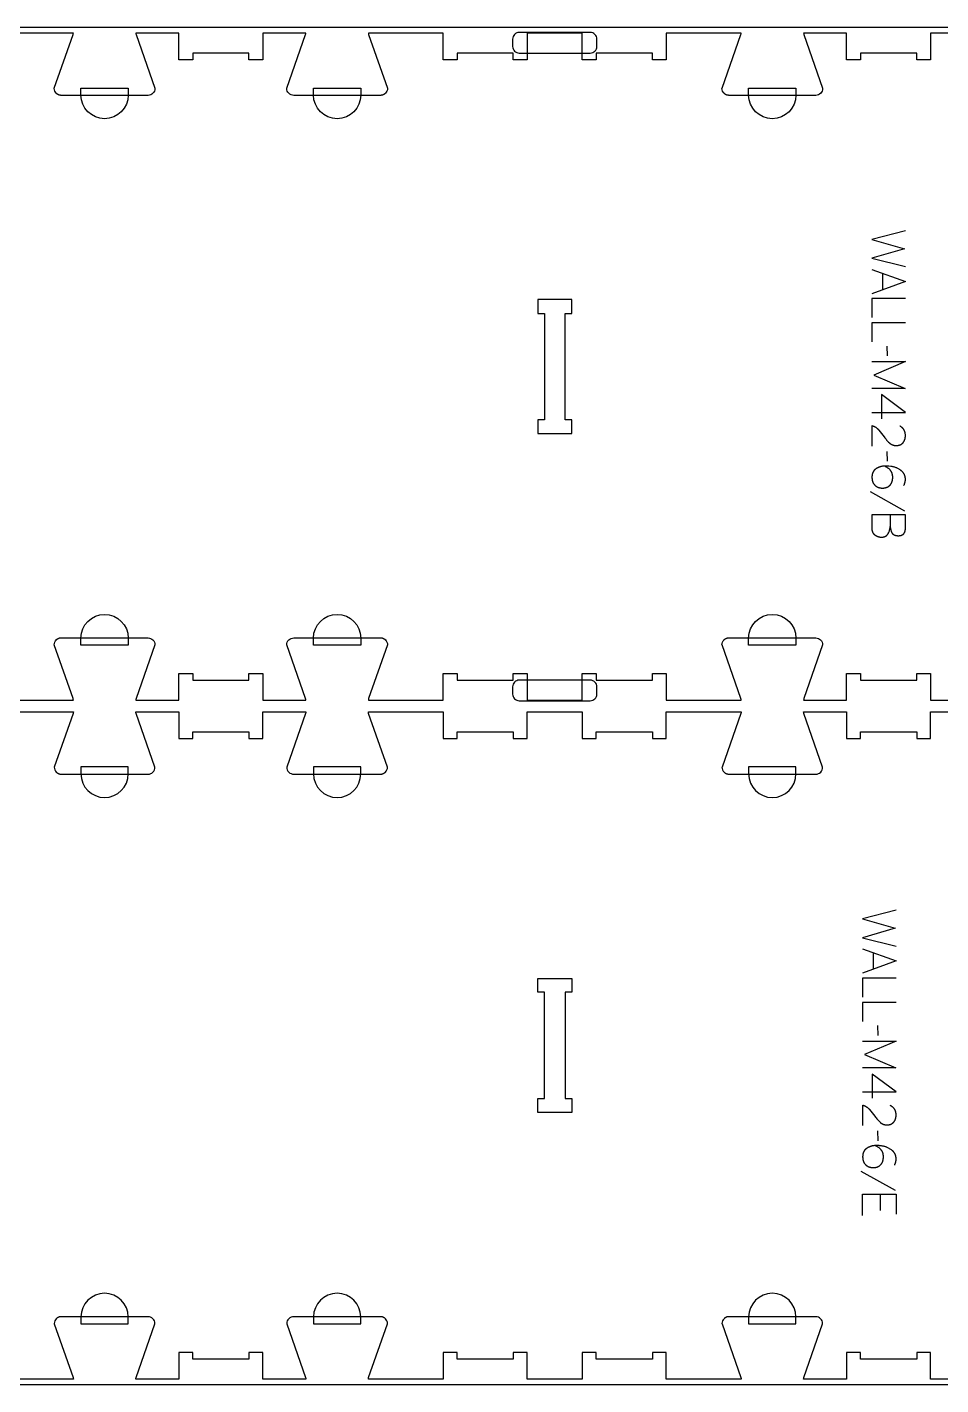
# Model space of a CAD drawing. Extents: x -4335 to -1151, y -27186 to -19593.
# Drawn here: x -3514 to -2693, y -22837 to -21617 of the extents above; entities that cross this region are included whole.
import ezdxf

# ---------------------------------------------------------------- set-up
doc = ezdxf.new("R2010")
doc.units = 0
for name, color, linetype in [('0_SHEET_SPRUCEPLY_2440X122', 1, 'CONTINUOUS'), ('1_ANYTOOL_1MMDEEP_LABELS_S', 2, 'CONTINUOUS'), ('3_ANYTOOL_CUTTHROUGH_INSID', 4, 'CONTINUOUS'), ('4_ANYTOOL_CUTTHROUGH_OUTSI', 5, 'CONTINUOUS'), ('5_ANYTOOL_HALF_MILL_9MM_IN', 3, 'CONTINUOUS')]:
    doc.layers.add(name, color=color, linetype=linetype)

msp = doc.modelspace()

# ---------------------------------------------------------------- linework, layer by layer
at = {"layer": '0_SHEET_SPRUCEPLY_2440X122'}
msp.add_lwpolyline([(-1522.9, -21616.7), (-1522.9, -22836.7), (-3962.9, -22836.7), (-3962.9, -21616.7)], close=True, dxfattribs=at)
at = {"layer": '1_ANYTOOL_1MMDEEP_LABELS_S'}
for points in [[(-2724.5, -21799.7), (-2754.5, -21807.4), (-2725.4, -21815.8), (-2754.5, -21824.3), (-2724.5, -21831.8)], [(-2754.5, -21834.4), (-2724.5, -21845.3), (-2754.5, -21856.3)], [(-2744.9, -21837.8), (-2744.9, -21852.8)], [(-2724.5, -21860.6), (-2754.5, -21860.6), (-2754.5, -21877.7)], [(-2724.5, -21882.4), (-2754.5, -21882.4), (-2754.5, -21899.5)], [(-2740.6, -21912.2), (-2740.7, -21903.4)], [(-2754.5, -21917.3), (-2724.5, -21917.3), (-2752.9, -21929.3), (-2724.6, -21941.3), (-2754.5, -21941.3)], [(-2754.5, -21962.9), (-2724.4, -21962.9), (-2745.8, -21946.9)], [(-2745.8, -21946.9), (-2745.8, -21968.6)], [(-2754.4, -21993.1), (-2754.4, -21974.8), (-2753.9, -21974.9), (-2753.7, -21975), (-2753.5, -21975.1), (-2753.3, -21975.2), (-2753.1, -21975.3), (-2752.8, -21975.3), (-2752.6, -21975.4), (-2752.4, -21975.5), (-2752.2, -21975.6), (-2752, -21975.8), (-2751.8, -21975.9), (-2751.6, -21976), (-2751.4, -21976.1), (-2751.2, -21976.2), (-2751, -21976.3), (-2750.8, -21976.5), (-2750.6, -21976.6), (-2750.5, -21976.7), (-2750.3, -21976.9), (-2750.1, -21977), (-2749.9, -21977.2), (-2749.7, -21977.3), (-2749.6, -21977.5), (-2749.4, -21977.6), (-2749.2, -21977.8), (-2749.1, -21977.9), (-2748.9, -21978.1), (-2748.7, -21978.3), (-2748.6, -21978.5), (-2748.3, -21978.8), (-2747, -21980.3), (-2745.8, -21981.8), (-2744.7, -21983.3), (-2743.6, -21984.8), (-2743, -21985.6), (-2742.4, -21986.3), (-2741.8, -21987), (-2741.3, -21987.7), (-2740.7, -21988.4), (-2740.1, -21989), (-2739.5, -21989.6), (-2738.8, -21990.2), (-2738.7, -21990.4), (-2738.5, -21990.5), (-2738.4, -21990.7), (-2738.2, -21990.8), (-2738, -21990.9), (-2737.9, -21991), (-2737.7, -21991.2), (-2737.5, -21991.3), (-2737.4, -21991.4), (-2737.2, -21991.5), (-2737, -21991.6), (-2736.8, -21991.7), (-2736.6, -21991.8), (-2736.4, -21991.9), (-2736.3, -21991.9), (-2736.1, -21992), (-2735.9, -21992.1), (-2735.7, -21992.1), (-2735.5, -21992.2), (-2735.3, -21992.3), (-2735.1, -21992.3), (-2734.9, -21992.4), (-2734.7, -21992.4), (-2734.5, -21992.5), (-2734.3, -21992.5), (-2734, -21992.5), (-2733.8, -21992.5), (-2733.6, -21992.6), (-2733.4, -21992.6), (-2733.2, -21992.6), (-2732.9, -21992.6), (-2732.7, -21992.6), (-2732.5, -21992.6), (-2732.2, -21992.6), (-2732, -21992.6), (-2731.7, -21992.6), (-2731.5, -21992.5), (-2731.3, -21992.5), (-2731, -21992.5), (-2730.8, -21992.4), (-2730.6, -21992.4), (-2730.4, -21992.4), (-2730.2, -21992.3), (-2730, -21992.2), (-2729.8, -21992.2), (-2729.6, -21992.1), (-2729.4, -21992), (-2729.2, -21992), (-2729, -21991.9), (-2728.8, -21991.8), (-2728.6, -21991.7), (-2728.4, -21991.6), (-2728.3, -21991.5), (-2728.1, -21991.4), (-2727.9, -21991.3), (-2727.8, -21991.2), (-2727.6, -21991.1), (-2727.4, -21990.9), (-2727.3, -21990.8), (-2727.1, -21990.7), (-2727, -21990.5), (-2726.9, -21990.4), (-2726.7, -21990.2), (-2726.6, -21990.1), (-2726.5, -21989.9), (-2726.3, -21989.8), (-2726.2, -21989.6), (-2726.1, -21989.4), (-2726, -21989.2), (-2725.9, -21989.1), (-2725.8, -21988.9), (-2725.7, -21988.7), (-2725.6, -21988.5), (-2725.5, -21988.4), (-2725.4, -21988.2), (-2725.3, -21988), (-2725.2, -21987.8), (-2725.2, -21987.6), (-2725.1, -21987.4), (-2725, -21987.2), (-2724.9, -21987), (-2724.9, -21986.8), (-2724.8, -21986.6), (-2724.8, -21986.4), (-2724.7, -21986.2), (-2724.7, -21986), (-2724.7, -21985.8), (-2724.6, -21985.5), (-2724.6, -21985.3), (-2724.6, -21985.1), (-2724.5, -21984.9), (-2724.5, -21984.6), (-2724.5, -21984.4), (-2724.5, -21984.2), (-2724.5, -21983.7), (-2724.5, -21983.3), (-2724.5, -21983), (-2724.5, -21982.6), (-2724.6, -21982.3), (-2724.6, -21981.9), (-2724.7, -21981.6), (-2724.7, -21981.3), (-2724.8, -21980.9), (-2724.9, -21980.6), (-2724.9, -21980.5), (-2725, -21980.3), (-2725, -21980.2), (-2725.1, -21980), (-2725.1, -21979.9), (-2725.2, -21979.7), (-2725.3, -21979.6), (-2725.3, -21979.4), (-2725.4, -21979.3), (-2725.5, -21979.2), (-2725.5, -21979), (-2725.6, -21978.9), (-2725.7, -21978.7), (-2725.8, -21978.6), (-2725.8, -21978.5), (-2725.9, -21978.3), (-2726, -21978.2), (-2726.1, -21978.1), (-2726.2, -21978), (-2726.3, -21977.8), (-2726.4, -21977.7), (-2726.5, -21977.6), (-2726.6, -21977.5), (-2726.7, -21977.4), (-2726.8, -21977.2), (-2726.9, -21977.1), (-2727, -21977), (-2727.1, -21976.9), (-2727.2, -21976.8), (-2727.4, -21976.7), (-2727.5, -21976.6), (-2727.6, -21976.5), (-2727.9, -21976.3), (-2728.1, -21976.1), (-2728.4, -21975.9), (-2728.7, -21975.7), (-2729, -21975.5), (-2729.3, -21975.4), (-2729.6, -21975.2)], [(-2740.6, -22006.8), (-2740.7, -21998)], [(-2725.9, -22028.6), (-2725.8, -22028.3), (-2725.6, -22028), (-2725.4, -22027.6), (-2725.3, -22027.3), (-2725.2, -22026.9), (-2725.1, -22026.6), (-2724.9, -22026.2), (-2724.9, -22025.9), (-2724.8, -22025.6), (-2724.7, -22025.2), (-2724.6, -22024.8), (-2724.6, -22024.5), (-2724.5, -22024.1), (-2724.5, -22023.8), (-2724.5, -22023.4), (-2724.5, -22023.1), (-2724.5, -22022.8), (-2724.5, -22022.4), (-2724.5, -22022.1), (-2724.6, -22021.8), (-2724.6, -22021.5), (-2724.6, -22021.2), (-2724.7, -22020.9), (-2724.7, -22020.7), (-2724.8, -22020.4), (-2724.9, -22020.1), (-2725, -22019.8), (-2725.1, -22019.5), (-2725.2, -22019.3), (-2725.3, -22019), (-2725.4, -22018.8), (-2725.5, -22018.5), (-2725.7, -22018.2), (-2725.8, -22018), (-2725.9, -22017.8), (-2726.1, -22017.5), (-2726.3, -22017.3), (-2726.4, -22017.1), (-2726.6, -22016.8), (-2726.8, -22016.6), (-2727, -22016.4), (-2727.2, -22016.2), (-2727.4, -22016), (-2727.7, -22015.8), (-2727.9, -22015.6), (-2728.1, -22015.4), (-2728.4, -22015.2), (-2728.6, -22015), (-2729.1, -22014.6), (-2729.7, -22014.3), (-2730.2, -22013.9), (-2730.7, -22013.6), (-2731.3, -22013.3), (-2731.8, -22013.1), (-2732.3, -22012.8), (-2732.9, -22012.6), (-2733.4, -22012.4), (-2734, -22012.2), (-2734.6, -22012), (-2735.1, -22011.9), (-2735.7, -22011.7), (-2736.3, -22011.6), (-2736.8, -22011.5), (-2737.4, -22011.5), (-2739.2, -22011.2), (-2739.5, -22011.2), (-2739.8, -22011.2), (-2740.1, -22011.1), (-2740.5, -22011.1), (-2741.2, -22011.1), (-2742.1, -22011.1), (-2742.7, -22011.1), (-2743.3, -22011.1), (-2743.8, -22011.2), (-2744.4, -22011.2), (-2745, -22011.3), (-2745.5, -22011.4), (-2745.8, -22011.5), (-2746.1, -22011.5), (-2746.4, -22011.6), (-2746.6, -22011.7), (-2746.9, -22011.7), (-2747.2, -22011.8), (-2747.4, -22011.9), (-2747.7, -22012), (-2748, -22012.1), (-2748.2, -22012.2), (-2748.5, -22012.3), (-2748.7, -22012.4), (-2749, -22012.5), (-2749.2, -22012.6), (-2749.5, -22012.8), (-2749.7, -22012.9), (-2750, -22013), (-2750.2, -22013.2), (-2750.5, -22013.3), (-2750.7, -22013.4), (-2750.9, -22013.6), (-2751.2, -22013.8), (-2751.4, -22013.9), (-2751.6, -22014.1), (-2751.7, -22014.2), (-2751.8, -22014.3), (-2751.9, -22014.4), (-2752, -22014.5), (-2752.1, -22014.5), (-2752.2, -22014.6), (-2752.3, -22014.7), (-2752.4, -22014.8), (-2752.4, -22014.9), (-2752.5, -22015), (-2752.6, -22015.1), (-2752.7, -22015.2), (-2752.8, -22015.3), (-2752.9, -22015.5), (-2752.9, -22015.6), (-2753, -22015.7), (-2753.1, -22015.8), (-2753.1, -22015.9), (-2753.2, -22016), (-2753.3, -22016.1), (-2753.4, -22016.4), (-2753.5, -22016.6), (-2753.7, -22016.9), (-2753.8, -22017.1), (-2753.9, -22017.4), (-2754, -22017.7), (-2754, -22017.9), (-2754.1, -22018.2), (-2754.2, -22018.5), (-2754.2, -22018.8), (-2754.3, -22019.1), (-2754.4, -22019.4), (-2754.4, -22019.7), (-2754.4, -22020), (-2754.5, -22020.3), (-2754.5, -22020.7), (-2754.5, -22021), (-2754.5, -22021.4), (-2754.5, -22021.6), (-2754.5, -22021.9), (-2754.5, -22022.2), (-2754.4, -22022.4), (-2754.4, -22022.7), (-2754.4, -22022.9), (-2754.4, -22023.2), (-2754.3, -22023.4), (-2754.3, -22023.7), (-2754.2, -22023.9), (-2754.2, -22024.2), (-2754.1, -22024.4), (-2754.1, -22024.6), (-2754, -22024.8), (-2753.9, -22025.1), (-2753.8, -22025.3), (-2753.7, -22025.5), (-2753.7, -22025.7), (-2753.6, -22025.9), (-2753.5, -22026.1), (-2753.4, -22026.3), (-2753.3, -22026.5), (-2753.1, -22026.7), (-2753, -22026.9), (-2752.9, -22027.1), (-2752.8, -22027.3), (-2752.6, -22027.5), (-2752.5, -22027.6), (-2752.3, -22027.8), (-2752.2, -22028), (-2752, -22028.2), (-2751.9, -22028.3), (-2751.7, -22028.5), (-2751.5, -22028.6), (-2751.4, -22028.8), (-2751.2, -22028.9), (-2751, -22029.1), (-2750.8, -22029.2), (-2750.6, -22029.3), (-2750.5, -22029.5), (-2750.3, -22029.6), (-2750.1, -22029.7), (-2749.9, -22029.8), (-2749.7, -22029.9), (-2749.5, -22030), (-2749.3, -22030.1), (-2749.1, -22030.2), (-2748.8, -22030.3), (-2748.6, -22030.3), (-2748.4, -22030.4), (-2748.2, -22030.5), (-2748, -22030.5), (-2747.7, -22030.6), (-2747.5, -22030.7), (-2747.3, -22030.7), (-2747, -22030.8), (-2746.8, -22030.8), (-2746.5, -22030.8), (-2746.3, -22030.9), (-2746, -22030.9), (-2745.8, -22030.9), (-2745.5, -22030.9), (-2745.2, -22030.9), (-2745, -22030.9), (-2744.7, -22030.9), (-2744.4, -22030.9), (-2744.2, -22030.9), (-2743.9, -22030.9), (-2743.7, -22030.8), (-2743.4, -22030.8), (-2743.2, -22030.8), (-2742.9, -22030.7), (-2742.7, -22030.7), (-2742.4, -22030.7), (-2742.2, -22030.6), (-2742, -22030.5), (-2741.7, -22030.5), (-2741.5, -22030.4), (-2741.3, -22030.3), (-2741.1, -22030.2), (-2740.9, -22030.2), (-2740.7, -22030.1), (-2740.5, -22030), (-2740.3, -22029.9), (-2740.1, -22029.8), (-2739.9, -22029.7), (-2739.7, -22029.5), (-2739.5, -22029.4), (-2739.3, -22029.3), (-2739.2, -22029.2), (-2739, -22029), (-2738.8, -22028.9), (-2738.7, -22028.7), (-2738.5, -22028.6), (-2738.4, -22028.4), (-2738.2, -22028.3), (-2738.1, -22028.1), (-2737.9, -22027.9), (-2737.8, -22027.7), (-2737.6, -22027.6), (-2737.5, -22027.4), (-2737.4, -22027.2), (-2737.3, -22027), (-2737.2, -22026.8), (-2737, -22026.6), (-2736.9, -22026.4), (-2736.8, -22026.2), (-2736.7, -22026), (-2736.6, -22025.8), (-2736.6, -22025.6), (-2736.5, -22025.4), (-2736.4, -22025.2), (-2736.3, -22025), (-2736.3, -22024.8), (-2736.2, -22024.5), (-2736.1, -22024.3), (-2736.1, -22024.1), (-2736, -22023.8), (-2736, -22023.6), (-2736, -22023.4), (-2735.9, -22023.1), (-2735.9, -22022.9), (-2735.9, -22022.6), (-2735.8, -22022.4), (-2735.8, -22022.1), (-2735.8, -22021.8), (-2735.8, -22021.6), (-2735.8, -22021.3), (-2735.8, -22020.8), (-2735.8, -22020.4), (-2735.8, -22020.2), (-2735.9, -22019.9), (-2735.9, -22019.7), (-2735.9, -22019.5), (-2736, -22019.3), (-2736, -22019.1), (-2736, -22018.9), (-2736.1, -22018.7), (-2736.1, -22018.5), (-2736.2, -22018.3), (-2736.2, -22018.1), (-2736.3, -22017.9), (-2736.3, -22017.7), (-2736.4, -22017.5), (-2736.5, -22017.3), (-2736.6, -22017.1), (-2736.6, -22016.9), (-2736.7, -22016.7), (-2736.8, -22016.6), (-2736.9, -22016.4), (-2737, -22016.2), (-2737.1, -22016.1), (-2737.2, -22015.9), (-2737.3, -22015.7), (-2737.4, -22015.6), (-2737.5, -22015.4), (-2737.6, -22015.3), (-2737.7, -22015.1), (-2737.9, -22015), (-2738, -22014.8), (-2738.1, -22014.7), (-2738.2, -22014.5), (-2738.5, -22014.3), (-2738.8, -22014), (-2739.1, -22013.7), (-2739.4, -22013.4), (-2739.7, -22013.2), (-2740.1, -22012.9), (-2740.4, -22012.7), (-2740.8, -22012.4), (-2741.2, -22012.2), (-2741.6, -22012), (-2742, -22011.8), (-2742.4, -22011.5), (-2742.9, -22011.3), (-2743.3, -22011.1)], [(-2725, -22051.5), (-2755.7, -22034.3)], [(-2724.5, -22054.9), (-2754.5, -22054.9), (-2754.5, -22064.6), (-2754.6, -22067.1), (-2754.6, -22067.4), (-2754.6, -22067.6), (-2754.6, -22067.8), (-2754.6, -22068), (-2754.5, -22068.2), (-2754.5, -22068.5), (-2754.5, -22068.7), (-2754.5, -22068.9), (-2754.4, -22069.1), (-2754.4, -22069.3), (-2754.3, -22069.5), (-2754.3, -22069.7), (-2754.2, -22069.9), (-2754.1, -22070), (-2754.1, -22070.2), (-2754, -22070.4), (-2753.9, -22070.6), (-2753.8, -22070.8), (-2753.7, -22070.9), (-2753.6, -22071.1), (-2753.5, -22071.3), (-2753.4, -22071.4), (-2753.3, -22071.6), (-2753.2, -22071.8), (-2753, -22071.9), (-2752.9, -22072.1), (-2752.8, -22072.2), (-2752.6, -22072.3), (-2752.5, -22072.5), (-2752.3, -22072.6), (-2752.1, -22072.8), (-2752, -22072.9), (-2751.8, -22073), (-2751.6, -22073.1), (-2751.5, -22073.3), (-2751.3, -22073.4), (-2751.1, -22073.5), (-2750.9, -22073.6), (-2750.8, -22073.7), (-2750.6, -22073.8), (-2750.4, -22073.9), (-2750.2, -22074), (-2750, -22074.1), (-2749.9, -22074.2), (-2749.7, -22074.2), (-2749.5, -22074.3), (-2749.3, -22074.4), (-2749.1, -22074.5), (-2748.9, -22074.5), (-2748.7, -22074.6), (-2748.5, -22074.6), (-2748.4, -22074.7), (-2748.2, -22074.7), (-2748, -22074.8), (-2747.8, -22074.8), (-2747.6, -22074.8), (-2747.4, -22074.9), (-2747.2, -22074.9), (-2747, -22074.9), (-2746.8, -22074.9), (-2746.6, -22075), (-2746.4, -22075), (-2746.2, -22075), (-2746, -22075), (-2745.7, -22075), (-2745.5, -22075), (-2745.2, -22074.9), (-2745, -22074.9), (-2744.7, -22074.9), (-2744.5, -22074.9), (-2744.3, -22074.8), (-2744.1, -22074.8), (-2743.8, -22074.7), (-2743.6, -22074.7), (-2743.4, -22074.6), (-2743.2, -22074.6), (-2743, -22074.5), (-2742.8, -22074.4), (-2742.6, -22074.3), (-2742.5, -22074.2), (-2742.4, -22074.2), (-2742.3, -22074.1), (-2742.2, -22074.1), (-2742.1, -22074), (-2742, -22074), (-2741.9, -22073.9), (-2741.8, -22073.9), (-2741.8, -22073.8), (-2741.7, -22073.8), (-2741.6, -22073.7), (-2741.5, -22073.7), (-2741.4, -22073.6), (-2741.4, -22073.5), (-2741.3, -22073.5), (-2741.2, -22073.4), (-2741.1, -22073.3), (-2741.1, -22073.3), (-2741, -22073.2), (-2740.9, -22073.1), (-2740.9, -22073), (-2740.8, -22073), (-2740.7, -22072.9), (-2740.6, -22072.7), (-2740.5, -22072.6), (-2740.3, -22072.4), (-2740.2, -22072.2), (-2740.1, -22072.1), (-2739.9, -22071.7), (-2739.7, -22071.3), (-2739.5, -22070.9), (-2739.3, -22070.6), (-2739.1, -22070.2), (-2739, -22069.8), (-2738.8, -22069.4), (-2738.7, -22068.9), (-2738.6, -22068.5), (-2738.5, -22068.1), (-2738.4, -22067.7), (-2738.3, -22067.3), (-2738.2, -22066.8), (-2738.1, -22066.4), (-2738.1, -22065.9), (-2738, -22065.5)], [(-2738.2, -22054.9), (-2738, -22065.5), (-2738, -22065.9), (-2738, -22066.2), (-2737.9, -22066.6), (-2737.9, -22067), (-2737.8, -22067.4), (-2737.7, -22067.8), (-2737.6, -22068.1), (-2737.5, -22068.5), (-2737.4, -22068.8), (-2737.3, -22069.2), (-2737.2, -22069.5), (-2737.1, -22069.9), (-2736.9, -22070.2), (-2736.8, -22070.5), (-2736.6, -22070.9), (-2736.5, -22071.2), (-2736.4, -22071.3), (-2736.4, -22071.3), (-2736.3, -22071.4), (-2736.3, -22071.5), (-2736.2, -22071.6), (-2736.2, -22071.6), (-2736.1, -22071.7), (-2736.1, -22071.8), (-2736, -22071.8), (-2736, -22071.9), (-2735.9, -22072), (-2735.9, -22072), (-2735.8, -22072.1), (-2735.7, -22072.2), (-2735.7, -22072.2), (-2735.6, -22072.3), (-2735.5, -22072.3), (-2735.5, -22072.4), (-2735.4, -22072.4), (-2735.3, -22072.5), (-2735.3, -22072.6), (-2735.2, -22072.6), (-2735.1, -22072.7), (-2735.1, -22072.7), (-2735, -22072.8), (-2734.9, -22072.8), (-2734.8, -22072.8), (-2734.7, -22072.9), (-2734.7, -22072.9), (-2734.6, -22073), (-2734.5, -22073), (-2734.4, -22073.1), (-2734.3, -22073.1), (-2734.2, -22073.1), (-2734.1, -22073.2), (-2733.9, -22073.3), (-2733.7, -22073.3), (-2733.5, -22073.4), (-2733.3, -22073.4), (-2733.1, -22073.5), (-2732.9, -22073.5), (-2732.6, -22073.6), (-2732.4, -22073.6), (-2732.2, -22073.6), (-2732, -22073.6), (-2731.7, -22073.7), (-2731.5, -22073.7), (-2731.2, -22073.7), (-2731, -22073.7), (-2730.6, -22073.7), (-2730.4, -22073.7), (-2730.2, -22073.7), (-2730, -22073.6), (-2729.8, -22073.6), (-2729.6, -22073.6), (-2729.4, -22073.6), (-2729.3, -22073.6), (-2729.1, -22073.5), (-2728.9, -22073.5), (-2728.8, -22073.5), (-2728.6, -22073.4), (-2728.4, -22073.4), (-2728.3, -22073.3), (-2728.1, -22073.3), (-2728, -22073.2), (-2727.8, -22073.2), (-2727.7, -22073.1), (-2727.5, -22073), (-2727.4, -22073), (-2727.3, -22072.9), (-2727.1, -22072.8), (-2727, -22072.7), (-2726.9, -22072.7), (-2726.8, -22072.6), (-2726.6, -22072.5), (-2726.5, -22072.4), (-2726.4, -22072.3), (-2726.3, -22072.2), (-2726.2, -22072.1), (-2726.1, -22072), (-2726, -22071.9), (-2725.9, -22071.8), (-2725.8, -22071.7), (-2725.7, -22071.6), (-2725.6, -22071.5), (-2725.6, -22071.3), (-2725.5, -22071.2), (-2725.4, -22071.1), (-2725.3, -22070.9), (-2725.3, -22070.8), (-2725.2, -22070.7), (-2725.1, -22070.5), (-2725.1, -22070.4), (-2725, -22070.2), (-2724.9, -22070.1), (-2724.9, -22069.9), (-2724.8, -22069.8), (-2724.8, -22069.6), (-2724.8, -22069.4), (-2724.7, -22069.3), (-2724.7, -22069.1), (-2724.6, -22068.9), (-2724.6, -22068.7), (-2724.6, -22068.6), (-2724.6, -22068.4), (-2724.5, -22068.2), (-2724.5, -22068), (-2724.5, -22067.8), (-2724.5, -22067.4), (-2724.5, -22067), (-2724.5, -22054.9)], [(-2732.9, -22410.2), (-2762.9, -22417.9), (-2733.8, -22426.4), (-2762.9, -22434.9), (-2732.9, -22442.4)], [(-2762.9, -22444.9), (-2732.9, -22455.8), (-2762.9, -22466.9)], [(-2753.3, -22448.4), (-2753.3, -22463.3)], [(-2732.9, -22471.2), (-2762.9, -22471.2), (-2762.9, -22488.3)], [(-2732.9, -22493), (-2762.9, -22493), (-2762.9, -22510.1)], [(-2749, -22522.7), (-2749.1, -22513.9)], [(-2762.9, -22527.9), (-2732.9, -22527.9), (-2761.2, -22539.9), (-2733, -22551.9), (-2762.9, -22551.9)], [(-2762.9, -22573.4), (-2732.8, -22573.5), (-2754.2, -22557.4)], [(-2754.2, -22557.4), (-2754.2, -22579.2)], [(-2762.8, -22603.6), (-2762.8, -22585.3), (-2762.3, -22585.5), (-2762.1, -22585.6), (-2761.9, -22585.6), (-2761.6, -22585.7), (-2761.4, -22585.8), (-2761.2, -22585.9), (-2761, -22586), (-2760.8, -22586.1), (-2760.6, -22586.2), (-2760.4, -22586.3), (-2760.2, -22586.4), (-2760, -22586.5), (-2759.8, -22586.7), (-2759.6, -22586.8), (-2759.4, -22586.9), (-2759.2, -22587), (-2759, -22587.2), (-2758.8, -22587.3), (-2758.6, -22587.4), (-2758.5, -22587.6), (-2758.3, -22587.7), (-2758.1, -22587.9), (-2757.9, -22588), (-2757.8, -22588.2), (-2757.6, -22588.3), (-2757.4, -22588.5), (-2757.3, -22588.7), (-2757.1, -22588.8), (-2756.9, -22589), (-2756.6, -22589.4), (-2755.4, -22590.9), (-2754.2, -22592.3), (-2753.1, -22593.9), (-2751.9, -22595.4), (-2751.4, -22596.1), (-2750.8, -22596.9), (-2750.2, -22597.6), (-2749.6, -22598.3), (-2749, -22598.9), (-2748.4, -22599.6), (-2747.8, -22600.2), (-2747.2, -22600.8), (-2747.1, -22600.9), (-2746.9, -22601.1), (-2746.7, -22601.2), (-2746.6, -22601.4), (-2746.4, -22601.5), (-2746.2, -22601.6), (-2746.1, -22601.7), (-2745.9, -22601.8), (-2745.7, -22601.9), (-2745.5, -22602), (-2745.4, -22602.1), (-2745.2, -22602.2), (-2745, -22602.3), (-2744.8, -22602.4), (-2744.6, -22602.5), (-2744.4, -22602.6), (-2744.2, -22602.6), (-2744, -22602.7), (-2743.9, -22602.8), (-2743.7, -22602.8), (-2743.5, -22602.9), (-2743.2, -22602.9), (-2743, -22603), (-2742.8, -22603), (-2742.6, -22603), (-2742.4, -22603.1), (-2742.2, -22603.1), (-2742, -22603.1), (-2741.8, -22603.1), (-2741.5, -22603.1), (-2741.3, -22603.2), (-2741.1, -22603.2), (-2740.8, -22603.2), (-2740.6, -22603.1), (-2740.3, -22603.1), (-2740.1, -22603.1), (-2739.9, -22603.1), (-2739.6, -22603.1), (-2739.4, -22603), (-2739.2, -22603), (-2739, -22603), (-2738.8, -22602.9), (-2738.5, -22602.9), (-2738.3, -22602.8), (-2738.1, -22602.7), (-2737.9, -22602.7), (-2737.7, -22602.6), (-2737.5, -22602.5), (-2737.3, -22602.4), (-2737.2, -22602.4), (-2737, -22602.3), (-2736.8, -22602.2), (-2736.6, -22602.1), (-2736.5, -22602), (-2736.3, -22601.9), (-2736.1, -22601.7), (-2736, -22601.6), (-2735.8, -22601.5), (-2735.7, -22601.4), (-2735.5, -22601.2), (-2735.4, -22601.1), (-2735.2, -22600.9), (-2735.1, -22600.8), (-2735, -22600.6), (-2734.8, -22600.5), (-2734.7, -22600.3), (-2734.6, -22600.1), (-2734.5, -22600), (-2734.3, -22599.8), (-2734.2, -22599.6), (-2734.1, -22599.5), (-2734, -22599.3), (-2733.9, -22599.1), (-2733.8, -22598.9), (-2733.8, -22598.7), (-2733.7, -22598.5), (-2733.6, -22598.4), (-2733.5, -22598.2), (-2733.4, -22598), (-2733.4, -22597.8), (-2733.3, -22597.6), (-2733.3, -22597.4), (-2733.2, -22597.2), (-2733.1, -22597), (-2733.1, -22596.7), (-2733.1, -22596.5), (-2733, -22596.3), (-2733, -22596.1), (-2733, -22595.9), (-2732.9, -22595.6), (-2732.9, -22595.4), (-2732.9, -22595.2), (-2732.9, -22595), (-2732.9, -22594.7), (-2732.9, -22594.2), (-2732.9, -22593.9), (-2732.9, -22593.5), (-2732.9, -22593.2), (-2732.9, -22592.8), (-2733, -22592.5), (-2733, -22592.1), (-2733.1, -22591.8), (-2733.2, -22591.5), (-2733.3, -22591.2), (-2733.3, -22591), (-2733.4, -22590.9), (-2733.4, -22590.7), (-2733.5, -22590.6), (-2733.5, -22590.4), (-2733.6, -22590.3), (-2733.6, -22590.1), (-2733.7, -22590), (-2733.8, -22589.8), (-2733.8, -22589.7), (-2733.9, -22589.6), (-2734, -22589.4), (-2734.1, -22589.3), (-2734.1, -22589.2), (-2734.2, -22589), (-2734.3, -22588.9), (-2734.4, -22588.8), (-2734.5, -22588.6), (-2734.6, -22588.5), (-2734.7, -22588.4), (-2734.7, -22588.3), (-2734.8, -22588.2), (-2734.9, -22588), (-2735.1, -22587.9), (-2735.2, -22587.8), (-2735.3, -22587.7), (-2735.4, -22587.6), (-2735.5, -22587.5), (-2735.6, -22587.4), (-2735.7, -22587.3), (-2735.8, -22587.1), (-2736, -22587), (-2736.2, -22586.8), (-2736.5, -22586.6), (-2736.8, -22586.5), (-2737, -22586.3), (-2737.3, -22586.1), (-2737.6, -22585.9), (-2738, -22585.8)], [(-2749, -22617.3), (-2749.1, -22608.6)], [(-2734.3, -22639.2), (-2734.1, -22638.9), (-2734, -22638.5), (-2733.8, -22638.2), (-2733.7, -22637.8), (-2733.5, -22637.5), (-2733.4, -22637.2), (-2733.3, -22636.8), (-2733.2, -22636.5), (-2733.1, -22636.1), (-2733.1, -22635.8), (-2733, -22635.4), (-2732.9, -22635.1), (-2732.9, -22634.7), (-2732.9, -22634.3), (-2732.9, -22634), (-2732.9, -22633.6), (-2732.9, -22633.3), (-2732.9, -22633), (-2732.9, -22632.7), (-2732.9, -22632.4), (-2733, -22632.1), (-2733, -22631.8), (-2733.1, -22631.5), (-2733.1, -22631.2), (-2733.2, -22630.9), (-2733.3, -22630.6), (-2733.3, -22630.4), (-2733.4, -22630.1), (-2733.5, -22629.8), (-2733.6, -22629.6), (-2733.8, -22629.3), (-2733.9, -22629.1), (-2734, -22628.8), (-2734.2, -22628.6), (-2734.3, -22628.3), (-2734.5, -22628.1), (-2734.6, -22627.8), (-2734.8, -22627.6), (-2735, -22627.4), (-2735.2, -22627.2), (-2735.4, -22626.9), (-2735.6, -22626.7), (-2735.8, -22626.5), (-2736, -22626.3), (-2736.3, -22626.1), (-2736.5, -22625.9), (-2736.7, -22625.7), (-2737, -22625.5), (-2737.5, -22625.2), (-2738, -22624.8), (-2738.6, -22624.5), (-2739.1, -22624.2), (-2739.6, -22623.9), (-2740.2, -22623.6), (-2740.7, -22623.4), (-2741.3, -22623.2), (-2741.8, -22622.9), (-2742.4, -22622.8), (-2742.9, -22622.6), (-2743.5, -22622.4), (-2744.1, -22622.3), (-2744.6, -22622.2), (-2745.2, -22622.1), (-2745.8, -22622), (-2747.6, -22621.8), (-2747.9, -22621.7), (-2748.2, -22621.7), (-2748.5, -22621.7), (-2748.8, -22621.7), (-2749.6, -22621.6), (-2750.4, -22621.6), (-2751, -22621.6), (-2751.6, -22621.7), (-2752.2, -22621.7), (-2752.8, -22621.8), (-2753.3, -22621.9), (-2753.9, -22622), (-2754.2, -22622), (-2754.5, -22622.1), (-2754.7, -22622.2), (-2755, -22622.2), (-2755.3, -22622.3), (-2755.5, -22622.4), (-2755.8, -22622.5), (-2756.1, -22622.6), (-2756.3, -22622.7), (-2756.6, -22622.8), (-2756.8, -22622.9), (-2757.1, -22623), (-2757.4, -22623.1), (-2757.6, -22623.2), (-2757.9, -22623.3), (-2758.1, -22623.5), (-2758.3, -22623.6), (-2758.6, -22623.7), (-2758.8, -22623.9), (-2759.1, -22624), (-2759.3, -22624.2), (-2759.5, -22624.3), (-2759.7, -22624.5), (-2760, -22624.7), (-2760.1, -22624.7), (-2760.2, -22624.8), (-2760.3, -22624.9), (-2760.4, -22625), (-2760.4, -22625.1), (-2760.5, -22625.2), (-2760.6, -22625.3), (-2760.7, -22625.4), (-2760.8, -22625.5), (-2760.9, -22625.6), (-2761, -22625.7), (-2761.1, -22625.8), (-2761.1, -22625.9), (-2761.2, -22626), (-2761.3, -22626.1), (-2761.4, -22626.2), (-2761.4, -22626.3), (-2761.5, -22626.5), (-2761.6, -22626.6), (-2761.7, -22626.7), (-2761.8, -22626.9), (-2761.9, -22627.2), (-2762, -22627.4), (-2762.1, -22627.7), (-2762.2, -22627.9), (-2762.3, -22628.2), (-2762.4, -22628.5), (-2762.5, -22628.8), (-2762.6, -22629.1), (-2762.6, -22629.3), (-2762.7, -22629.6), (-2762.7, -22630), (-2762.8, -22630.3), (-2762.8, -22630.6), (-2762.8, -22630.9), (-2762.8, -22631.2), (-2762.9, -22631.6), (-2762.9, -22631.9), (-2762.9, -22632.2), (-2762.8, -22632.5), (-2762.8, -22632.7), (-2762.8, -22633), (-2762.8, -22633.2), (-2762.8, -22633.5), (-2762.7, -22633.7), (-2762.7, -22634), (-2762.6, -22634.2), (-2762.6, -22634.5), (-2762.5, -22634.7), (-2762.5, -22634.9), (-2762.4, -22635.2), (-2762.4, -22635.4), (-2762.3, -22635.6), (-2762.2, -22635.8), (-2762.1, -22636.1), (-2762, -22636.3), (-2761.9, -22636.5), (-2761.8, -22636.7), (-2761.7, -22636.9), (-2761.6, -22637.1), (-2761.5, -22637.3), (-2761.4, -22637.5), (-2761.3, -22637.7), (-2761.1, -22637.8), (-2761, -22638), (-2760.9, -22638.2), (-2760.7, -22638.4), (-2760.6, -22638.5), (-2760.4, -22638.7), (-2760.2, -22638.9), (-2760.1, -22639), (-2759.9, -22639.2), (-2759.7, -22639.3), (-2759.6, -22639.5), (-2759.4, -22639.6), (-2759.2, -22639.8), (-2759, -22639.9), (-2758.8, -22640), (-2758.6, -22640.1), (-2758.4, -22640.2), (-2758.2, -22640.4), (-2758, -22640.5), (-2757.8, -22640.6), (-2757.6, -22640.7), (-2757.4, -22640.7), (-2757.2, -22640.8), (-2757, -22640.9), (-2756.8, -22641), (-2756.5, -22641), (-2756.3, -22641.1), (-2756.1, -22641.2), (-2755.9, -22641.2), (-2755.6, -22641.3), (-2755.4, -22641.3), (-2755.1, -22641.3), (-2754.9, -22641.4), (-2754.6, -22641.4), (-2754.4, -22641.4), (-2754.1, -22641.5), (-2753.9, -22641.5), (-2753.6, -22641.5), (-2753.3, -22641.5), (-2753.1, -22641.5), (-2752.8, -22641.5), (-2752.5, -22641.5), (-2752.3, -22641.4), (-2752, -22641.4), (-2751.8, -22641.4), (-2751.5, -22641.3), (-2751.3, -22641.3), (-2751, -22641.3), (-2750.8, -22641.2), (-2750.6, -22641.2), (-2750.3, -22641.1), (-2750.1, -22641), (-2749.9, -22641), (-2749.7, -22640.9), (-2749.5, -22640.8), (-2749.3, -22640.7), (-2749, -22640.6), (-2748.8, -22640.5), (-2748.6, -22640.4), (-2748.5, -22640.3), (-2748.3, -22640.2), (-2748.1, -22640.1), (-2747.9, -22640), (-2747.7, -22639.9), (-2747.5, -22639.7), (-2747.4, -22639.6), (-2747.2, -22639.4), (-2747, -22639.3), (-2746.9, -22639.1), (-2746.7, -22639), (-2746.6, -22638.8), (-2746.4, -22638.6), (-2746.3, -22638.5), (-2746.1, -22638.3), (-2746, -22638.1), (-2745.9, -22637.9), (-2745.8, -22637.8), (-2745.6, -22637.6), (-2745.5, -22637.4), (-2745.4, -22637.2), (-2745.3, -22637), (-2745.2, -22636.8), (-2745.1, -22636.6), (-2745, -22636.4), (-2744.9, -22636.2), (-2744.8, -22636), (-2744.8, -22635.8), (-2744.7, -22635.5), (-2744.6, -22635.3), (-2744.6, -22635.1), (-2744.5, -22634.9), (-2744.5, -22634.6), (-2744.4, -22634.4), (-2744.4, -22634.2), (-2744.3, -22633.9), (-2744.3, -22633.7), (-2744.3, -22633.4), (-2744.2, -22633.2), (-2744.2, -22632.9), (-2744.2, -22632.7), (-2744.2, -22632.4), (-2744.2, -22632.1), (-2744.2, -22631.9), (-2744.2, -22631.4), (-2744.2, -22630.9), (-2744.2, -22630.7), (-2744.2, -22630.5), (-2744.3, -22630.3), (-2744.3, -22630.1), (-2744.3, -22629.8), (-2744.4, -22629.6), (-2744.4, -22629.4), (-2744.4, -22629.2), (-2744.5, -22629), (-2744.5, -22628.8), (-2744.6, -22628.6), (-2744.7, -22628.4), (-2744.7, -22628.2), (-2744.8, -22628), (-2744.8, -22627.8), (-2744.9, -22627.7), (-2745, -22627.5), (-2745.1, -22627.3), (-2745.2, -22627.1), (-2745.3, -22627), (-2745.3, -22626.8), (-2745.4, -22626.6), (-2745.5, -22626.5), (-2745.6, -22626.3), (-2745.8, -22626.1), (-2745.9, -22626), (-2746, -22625.8), (-2746.1, -22625.7), (-2746.2, -22625.5), (-2746.3, -22625.4), (-2746.5, -22625.2), (-2746.6, -22625.1), (-2746.9, -22624.8), (-2747.2, -22624.5), (-2747.5, -22624.3), (-2747.8, -22624), (-2748.1, -22623.7), (-2748.5, -22623.5), (-2748.8, -22623.2), (-2749.2, -22623), (-2749.6, -22622.8), (-2750, -22622.5), (-2750.4, -22622.3), (-2750.8, -22622.1), (-2751.2, -22621.9), (-2751.7, -22621.7)], [(-2733.3, -22662), (-2764.1, -22644.9)], [(-2762.9, -22684.4), (-2762.9, -22665.5), (-2732.9, -22665.5), (-2732.9, -22683.3)], [(-2746.8, -22680.1), (-2746.8, -22665.5)]]:
    msp.add_lwpolyline(points, dxfattribs=at)
at = {"layer": '3_ANYTOOL_CUTTHROUGH_INSID', "color": 4}
for points in [[(-3024.6, -21861.5), (-3054.8, -21861.5), (-3054.8, -21874), (-3048.8, -21874), (-3048.8, -21969.5), (-3054.8, -21969.5), (-3054.8, -21982), (-3024.3, -21982), (-3024.3, -21969.5), (-3030.3, -21969.5), (-3030.3, -21874), (-3024.3, -21874), (-3024.3, -21861.5)], [(-3024.6, -22592), (-3054.8, -22592), (-3054.8, -22579.5), (-3048.8, -22579.5), (-3048.8, -22484), (-3054.8, -22484), (-3054.8, -22471.5), (-3024.3, -22471.5), (-3024.3, -22484), (-3030.3, -22484), (-3030.3, -22579.5), (-3024.3, -22579.5), (-3024.3, -22592)]]:
    msp.add_lwpolyline(points, close=True, dxfattribs=at)
at = {"layer": '4_ANYTOOL_CUTTHROUGH_OUTSI', "color": 5}
for points in [[(-2663.2, -21622), (-2701.8, -21622), (-2701.8, -21646), (-2714.3, -21646), (-2714.3, -21640), (-2764.8, -21640), (-2764.8, -21646), (-2777.3, -21646), (-2777.3, -21622), (-2815.9, -21622), (-2815.9, -21622, 0.061485), (-2815.7, -21623.4), (-2798.8, -21671.6), (-2798.8, -21671.7), (-2798.8, -21671.7), (-2798.8, -21671.7, -0.414214), (-2805, -21678), (-2883, -21678), (-2883.2, -21678), (-2883.3, -21678), (-2883.5, -21677.9), (-2883.6, -21677.9), (-2883.8, -21677.9), (-2883.9, -21677.9), (-2884.1, -21677.9), (-2884.2, -21677.8), (-2884.4, -21677.8), (-2884.5, -21677.8), (-2884.7, -21677.7), (-2884.8, -21677.7), (-2885, -21677.7), (-2885.1, -21677.6), (-2885.3, -21677.5), (-2885.4, -21677.5), (-2885.5, -21677.4), (-2885.7, -21677.4), (-2885.8, -21677.3), (-2886, -21677.2), (-2886.1, -21677.1), (-2886.2, -21677.1), (-2886.4, -21677), (-2886.5, -21676.9), (-2886.6, -21676.8), (-2886.7, -21676.7), (-2886.9, -21676.6), (-2887, -21676.5), (-2887.1, -21676.4), (-2887.2, -21676.3), (-2887.3, -21676.2), (-2887.4, -21676.1, -0.198912), (-2889.3, -21671.7), (-2889.3, -21671.7), (-2889.2, -21671.6), (-2872.3, -21623.4), (-2872.3, -21623.4, 0.061485), (-2872.1, -21622), (-2939.3, -21622), (-2939.3, -21646), (-2951.8, -21646), (-2951.8, -21640), (-3002.3, -21640), (-3002.3, -21646), (-3014.8, -21646), (-3014.8, -21622), (-3064.3, -21622), (-3064.3, -21646), (-3076.8, -21646), (-3076.8, -21640), (-3127.3, -21640), (-3127.3, -21646), (-3139.8, -21646), (-3139.8, -21622), (-3207, -21622), (-3207, -21622, 0.061485), (-3206.8, -21623.4), (-3189.9, -21671.6), (-3189.8, -21671.7), (-3189.8, -21671.7), (-3189.8, -21671.7, -0.198912), (-3191.7, -21676.1), (-3191.8, -21676.2), (-3191.9, -21676.3), (-3192, -21676.4), (-3192.1, -21676.5), (-3192.2, -21676.6), (-3192.4, -21676.7), (-3192.5, -21676.8), (-3192.6, -21676.9), (-3192.7, -21677), (-3192.9, -21677.1), (-3193, -21677.1), (-3193.1, -21677.2), (-3193.3, -21677.3), (-3193.4, -21677.4), (-3193.6, -21677.4), (-3193.7, -21677.5), (-3193.8, -21677.5), (-3194, -21677.6), (-3194.1, -21677.7), (-3194.3, -21677.7), (-3194.4, -21677.7), (-3194.6, -21677.8), (-3194.7, -21677.8), (-3194.9, -21677.8), (-3195, -21677.9), (-3195.2, -21677.9), (-3195.3, -21677.9), (-3195.5, -21677.9), (-3195.6, -21677.9), (-3195.8, -21678), (-3195.9, -21678), (-3196.1, -21678), (-3274.1, -21678, -0.414214), (-3280.3, -21671.7), (-3280.3, -21671.7), (-3280.3, -21671.6), (-3263.4, -21623.4), (-3263.4, -21623.4, 0.061485), (-3263.2, -21622), (-3301.8, -21622), (-3301.8, -21646), (-3314.3, -21646), (-3314.3, -21640), (-3364.8, -21640), (-3364.8, -21646), (-3377.3, -21646), (-3377.3, -21622), (-3415.9, -21622), (-3415.9, -21622, 0.061485), (-3415.7, -21623.4), (-3398.8, -21671.6), (-3398.8, -21671.7), (-3398.8, -21671.7), (-3398.8, -21671.7, -0.414214), (-3405, -21678), (-3483, -21678), (-3483.2, -21678), (-3483.3, -21678), (-3483.5, -21677.9), (-3483.6, -21677.9), (-3483.8, -21677.9), (-3483.9, -21677.9), (-3484.1, -21677.9), (-3484.2, -21677.8), (-3484.4, -21677.8), (-3484.5, -21677.8), (-3484.7, -21677.7), (-3484.8, -21677.7), (-3485, -21677.7), (-3485.1, -21677.6), (-3485.3, -21677.5), (-3485.4, -21677.5), (-3485.5, -21677.4), (-3485.7, -21677.4), (-3485.8, -21677.3), (-3486, -21677.2), (-3486.1, -21677.1), (-3486.2, -21677.1), (-3486.4, -21677), (-3486.5, -21676.9), (-3486.6, -21676.8), (-3486.7, -21676.7), (-3486.9, -21676.6), (-3487, -21676.5), (-3487.1, -21676.4), (-3487.2, -21676.3), (-3487.3, -21676.2), (-3487.4, -21676.1, -0.198912), (-3489.3, -21671.7), (-3489.3, -21671.7), (-3489.2, -21671.6), (-3472.3, -21623.4), (-3472.3, -21623.4, 0.061485), (-3472.1, -21622), (-3539.3, -21622)], [(-3539.3, -22221.5), (-3489.6, -22221.5), (-3472.1, -22221.5), (-3472.1, -22221.5, 0.061485), (-3472.3, -22220.1), (-3489.2, -22171.8), (-3489.3, -22171.8), (-3489.3, -22171.7), (-3489.3, -22171.7, -0.198912), (-3487.4, -22167.3), (-3487.3, -22167.2), (-3487.2, -22167.1), (-3487.1, -22167), (-3487, -22166.9), (-3486.9, -22166.8), (-3486.7, -22166.7), (-3486.6, -22166.6), (-3486.5, -22166.5), (-3486.4, -22166.4), (-3486.2, -22166.4), (-3486.1, -22166.3), (-3486, -22166.2), (-3485.8, -22166.1), (-3485.7, -22166.1), (-3485.5, -22166), (-3485.4, -22165.9), (-3485.3, -22165.9), (-3485.1, -22165.8), (-3485, -22165.8), (-3484.8, -22165.7), (-3484.7, -22165.7), (-3484.5, -22165.6), (-3484.4, -22165.6), (-3484.2, -22165.6), (-3484.1, -22165.6), (-3483.9, -22165.5), (-3483.8, -22165.5), (-3483.6, -22165.5), (-3483.5, -22165.5), (-3483.3, -22165.5), (-3483.2, -22165.5), (-3483, -22165.5), (-3405, -22165.5, -0.414214), (-3398.8, -22171.7), (-3398.8, -22171.8), (-3398.8, -22171.8), (-3415.7, -22220.1), (-3415.7, -22220.1, 0.061485), (-3415.9, -22221.5), (-3377.3, -22221.5), (-3377.3, -22197.5), (-3364.8, -22197.5), (-3364.8, -22203.5), (-3314.3, -22203.5), (-3314.3, -22197.5), (-3301.8, -22197.5), (-3301.8, -22221.5), (-3263.2, -22221.5), (-3263.2, -22221.5, 0.061485), (-3263.4, -22220.1), (-3280.3, -22171.8), (-3280.3, -22171.8), (-3280.3, -22171.7), (-3280.3, -22171.7, -0.414214), (-3274.1, -22165.5), (-3196.1, -22165.5), (-3195.9, -22165.5), (-3195.8, -22165.5), (-3195.6, -22165.5), (-3195.5, -22165.5), (-3195.3, -22165.5), (-3195.2, -22165.5), (-3195, -22165.6), (-3194.9, -22165.6), (-3194.7, -22165.6), (-3194.6, -22165.6), (-3194.4, -22165.7), (-3194.3, -22165.7), (-3194.1, -22165.8), (-3194, -22165.8), (-3193.8, -22165.9), (-3193.7, -22165.9), (-3193.6, -22166), (-3193.4, -22166.1), (-3193.3, -22166.1), (-3193.1, -22166.2), (-3193, -22166.3), (-3192.9, -22166.4), (-3192.7, -22166.4), (-3192.6, -22166.5), (-3192.5, -22166.6), (-3192.4, -22166.7), (-3192.2, -22166.8), (-3192.1, -22166.9), (-3192, -22167), (-3191.9, -22167.1), (-3191.8, -22167.2), (-3191.7, -22167.3, -0.198912), (-3189.8, -22171.7), (-3189.8, -22171.8), (-3189.9, -22171.8), (-3206.8, -22220.1), (-3206.8, -22220.1, 0.061485), (-3207, -22221.5), (-3189.6, -22221.5), (-3139.8, -22221.5), (-3139.8, -22197.5), (-3127.3, -22197.5), (-3127.3, -22203.5), (-3076.8, -22203.5), (-3076.8, -22197.5), (-3064.3, -22197.5), (-3064.3, -22221.5), (-3014.8, -22221.5), (-3014.8, -22197.5), (-3002.3, -22197.5), (-3002.3, -22203.5), (-2951.8, -22203.5), (-2951.8, -22197.5), (-2939.3, -22197.5), (-2939.3, -22221.5), (-2889.6, -22221.5), (-2872.1, -22221.5), (-2872.1, -22221.5, 0.061485), (-2872.3, -22220.1), (-2889.2, -22171.8), (-2889.3, -22171.8), (-2889.3, -22171.7), (-2889.3, -22171.7, -0.198912), (-2887.4, -22167.3), (-2887.3, -22167.2), (-2887.2, -22167.1), (-2887.1, -22167), (-2887, -22166.9), (-2886.9, -22166.8), (-2886.7, -22166.7), (-2886.6, -22166.6), (-2886.5, -22166.5), (-2886.4, -22166.4), (-2886.2, -22166.4), (-2886.1, -22166.3), (-2886, -22166.2), (-2885.8, -22166.1), (-2885.7, -22166.1), (-2885.5, -22166), (-2885.4, -22165.9), (-2885.3, -22165.9), (-2885.1, -22165.8), (-2885, -22165.8), (-2884.8, -22165.7), (-2884.7, -22165.7), (-2884.5, -22165.6), (-2884.4, -22165.6), (-2884.2, -22165.6), (-2884.1, -22165.6), (-2883.9, -22165.5), (-2883.8, -22165.5), (-2883.6, -22165.5), (-2883.5, -22165.5), (-2883.3, -22165.5), (-2883.2, -22165.5), (-2883, -22165.5), (-2805, -22165.5, -0.414214), (-2798.8, -22171.7), (-2798.8, -22171.8), (-2798.8, -22171.8), (-2815.7, -22220.1), (-2815.7, -22220.1, 0.061485), (-2815.9, -22221.5), (-2777.3, -22221.5), (-2777.3, -22197.5), (-2764.8, -22197.5), (-2764.8, -22203.5), (-2714.3, -22203.5), (-2714.3, -22197.5), (-2701.8, -22197.5), (-2701.8, -22197.7), (-2701.8, -22221.5), (-2663.2, -22221.5)], [(-3539.3, -22232), (-3472.1, -22232), (-3472.1, -22232, -0.061485), (-3472.3, -22233.4), (-3489.2, -22281.6), (-3489.3, -22281.7), (-3489.3, -22281.7), (-3489.3, -22281.7, 0.198912), (-3487.4, -22286.1), (-3487.3, -22286.2), (-3487.2, -22286.3), (-3487.1, -22286.4), (-3487, -22286.5), (-3486.9, -22286.6), (-3486.7, -22286.7), (-3486.6, -22286.8), (-3486.5, -22286.9), (-3486.4, -22287), (-3486.2, -22287.1), (-3486.1, -22287.1), (-3486, -22287.2), (-3485.8, -22287.3), (-3485.7, -22287.4), (-3485.5, -22287.4), (-3485.4, -22287.5), (-3485.3, -22287.5), (-3485.1, -22287.6), (-3485, -22287.7), (-3484.8, -22287.7), (-3484.7, -22287.7), (-3484.5, -22287.8), (-3484.4, -22287.8), (-3484.2, -22287.8), (-3484.1, -22287.9), (-3483.9, -22287.9), (-3483.8, -22287.9), (-3483.6, -22287.9), (-3483.5, -22287.9), (-3483.3, -22288), (-3483.2, -22288), (-3483, -22288), (-3405, -22288, 0.414214), (-3398.8, -22281.7), (-3398.8, -22281.7), (-3398.8, -22281.6), (-3415.7, -22233.4), (-3415.7, -22233.4, -0.061485), (-3415.9, -22232), (-3377.3, -22232), (-3377.3, -22256), (-3364.8, -22256), (-3364.8, -22250), (-3314.3, -22250), (-3314.3, -22256), (-3301.8, -22256), (-3301.8, -22232), (-3263.2, -22232), (-3263.2, -22232, -0.061485), (-3263.4, -22233.4), (-3280.3, -22281.6), (-3280.3, -22281.7), (-3280.3, -22281.7), (-3280.3, -22281.7, 0.414214), (-3274.1, -22288), (-3196.1, -22288), (-3195.9, -22288), (-3195.8, -22288), (-3195.6, -22287.9), (-3195.5, -22287.9), (-3195.3, -22287.9), (-3195.2, -22287.9), (-3195, -22287.9), (-3194.9, -22287.8), (-3194.7, -22287.8), (-3194.6, -22287.8), (-3194.4, -22287.7), (-3194.3, -22287.7), (-3194.1, -22287.7), (-3194, -22287.6), (-3193.8, -22287.5), (-3193.7, -22287.5), (-3193.6, -22287.4), (-3193.4, -22287.4), (-3193.3, -22287.3), (-3193.1, -22287.2), (-3193, -22287.1), (-3192.9, -22287.1), (-3192.7, -22287), (-3192.6, -22286.9), (-3192.5, -22286.8), (-3192.4, -22286.7), (-3192.2, -22286.6), (-3192.1, -22286.5), (-3192, -22286.4), (-3191.9, -22286.3), (-3191.8, -22286.2), (-3191.7, -22286.1, 0.198912), (-3189.8, -22281.7), (-3189.8, -22281.7), (-3189.9, -22281.6), (-3206.8, -22233.4), (-3206.8, -22233.4, -0.061485), (-3207, -22232), (-3189.6, -22232), (-3139.8, -22232), (-3139.8, -22256), (-3127.3, -22256), (-3127.3, -22250), (-3076.8, -22250), (-3076.8, -22256), (-3064.3, -22256), (-3064.3, -22232), (-3014.8, -22232), (-3014.8, -22256), (-3002.3, -22256), (-3002.3, -22250), (-2951.8, -22250), (-2951.8, -22256), (-2939.3, -22256), (-2939.3, -22232), (-2889.6, -22232), (-2872.1, -22232), (-2872.1, -22232, -0.061485), (-2872.3, -22233.4), (-2889.2, -22281.6), (-2889.3, -22281.7), (-2889.3, -22281.7), (-2889.3, -22281.7, 0.198912), (-2887.4, -22286.1), (-2887.3, -22286.2), (-2887.2, -22286.3), (-2887.1, -22286.4), (-2887, -22286.5), (-2886.9, -22286.6), (-2886.7, -22286.7), (-2886.6, -22286.8), (-2886.5, -22286.9), (-2886.4, -22287), (-2886.2, -22287.1), (-2886.1, -22287.1), (-2886, -22287.2), (-2885.8, -22287.3), (-2885.7, -22287.4), (-2885.5, -22287.4), (-2885.4, -22287.5), (-2885.3, -22287.5), (-2885.1, -22287.6), (-2885, -22287.7), (-2884.8, -22287.7), (-2884.7, -22287.7), (-2884.5, -22287.8), (-2884.4, -22287.8), (-2884.2, -22287.8), (-2884.1, -22287.9), (-2883.9, -22287.9), (-2883.8, -22287.9), (-2883.6, -22287.9), (-2883.5, -22287.9), (-2883.3, -22288), (-2883.2, -22288), (-2883, -22288), (-2805, -22288, 0.414214), (-2798.8, -22281.7), (-2798.8, -22281.7), (-2798.8, -22281.6), (-2815.7, -22233.4), (-2815.7, -22233.4, -0.061485), (-2815.9, -22232), (-2777.3, -22232), (-2777.3, -22256), (-2764.8, -22256), (-2764.8, -22250), (-2714.3, -22250), (-2714.3, -22256), (-2701.8, -22256), (-2701.8, -22232), (-2663.2, -22232)], [(-2663.2, -22831.5), (-2701.8, -22831.5), (-2701.8, -22807.5), (-2714.3, -22807.5), (-2714.3, -22813.5), (-2764.8, -22813.5), (-2764.8, -22807.5), (-2777.3, -22807.5), (-2777.3, -22831.5), (-2815.9, -22831.5), (-2815.9, -22831.5, -0.061485), (-2815.7, -22830.1), (-2798.8, -22781.8), (-2798.8, -22781.8), (-2798.8, -22781.7), (-2798.8, -22781.7, 0.414214), (-2805, -22775.5), (-2883, -22775.5), (-2883.2, -22775.5), (-2883.3, -22775.5), (-2883.5, -22775.5), (-2883.6, -22775.5), (-2883.8, -22775.5), (-2883.9, -22775.5), (-2884.1, -22775.6), (-2884.2, -22775.6), (-2884.4, -22775.6), (-2884.5, -22775.7), (-2884.7, -22775.7), (-2884.8, -22775.7), (-2885, -22775.8), (-2885.1, -22775.8), (-2885.3, -22775.9), (-2885.4, -22775.9), (-2885.5, -22776), (-2885.7, -22776.1), (-2885.8, -22776.1), (-2886, -22776.2), (-2886.1, -22776.3), (-2886.2, -22776.4), (-2886.4, -22776.4), (-2886.5, -22776.5), (-2886.6, -22776.6), (-2886.7, -22776.7), (-2886.9, -22776.8), (-2887, -22776.9), (-2887.1, -22777), (-2887.2, -22777.1), (-2887.3, -22777.2), (-2887.4, -22777.3, 0.198912), (-2889.3, -22781.7), (-2889.3, -22781.8), (-2889.2, -22781.8), (-2872.3, -22830.1), (-2872.3, -22830.1, -0.061485), (-2872.1, -22831.5), (-2939.3, -22831.5), (-2939.3, -22807.5), (-2951.8, -22807.5), (-2951.8, -22813.5), (-3002.3, -22813.5), (-3002.3, -22807.5), (-3014.8, -22807.5), (-3014.8, -22831.5), (-3064.3, -22831.5), (-3064.3, -22807.5), (-3076.8, -22807.5), (-3076.8, -22813.5), (-3127.3, -22813.5), (-3127.3, -22807.5), (-3139.8, -22807.5), (-3139.8, -22831.5), (-3189.6, -22831.5), (-3207, -22831.5), (-3207, -22831.5, -0.061485), (-3206.8, -22830.1), (-3189.9, -22781.8), (-3189.8, -22781.8), (-3189.8, -22781.7), (-3189.8, -22781.7, 0.198912), (-3191.7, -22777.3), (-3191.8, -22777.2), (-3191.9, -22777.1), (-3192, -22777), (-3192.1, -22776.9), (-3192.2, -22776.8), (-3192.4, -22776.7), (-3192.5, -22776.6), (-3192.6, -22776.5), (-3192.7, -22776.4), (-3192.9, -22776.4), (-3193, -22776.3), (-3193.1, -22776.2), (-3193.3, -22776.1), (-3193.4, -22776.1), (-3193.6, -22776), (-3193.7, -22775.9), (-3193.8, -22775.9), (-3194, -22775.8), (-3194.1, -22775.8), (-3194.3, -22775.7), (-3194.4, -22775.7), (-3194.6, -22775.7), (-3194.7, -22775.6), (-3194.9, -22775.6), (-3195, -22775.6), (-3195.2, -22775.5), (-3195.3, -22775.5), (-3195.5, -22775.5), (-3195.6, -22775.5), (-3195.8, -22775.5), (-3195.9, -22775.5), (-3196.1, -22775.5), (-3274.1, -22775.5, 0.414214), (-3280.3, -22781.7), (-3280.3, -22781.8), (-3280.3, -22781.8), (-3263.4, -22830.1), (-3263.4, -22830.1, -0.061485), (-3263.2, -22831.5), (-3301.8, -22831.5), (-3301.8, -22807.5), (-3314.3, -22807.5), (-3314.3, -22813.5), (-3364.8, -22813.5), (-3364.8, -22807.5), (-3377.3, -22807.5), (-3377.3, -22831.5), (-3415.9, -22831.5), (-3415.9, -22831.5, -0.061485), (-3415.7, -22830.1), (-3398.8, -22781.8), (-3398.8, -22781.8), (-3398.8, -22781.7), (-3398.8, -22781.7, 0.414214), (-3405, -22775.5), (-3483, -22775.5), (-3483.2, -22775.5), (-3483.3, -22775.5), (-3483.5, -22775.5), (-3483.6, -22775.5), (-3483.8, -22775.5), (-3483.9, -22775.5), (-3484.1, -22775.6), (-3484.2, -22775.6), (-3484.4, -22775.6), (-3484.5, -22775.7), (-3484.7, -22775.7), (-3484.8, -22775.7), (-3485, -22775.8), (-3485.1, -22775.8), (-3485.3, -22775.9), (-3485.4, -22775.9), (-3485.5, -22776), (-3485.7, -22776.1), (-3485.8, -22776.1), (-3486, -22776.2), (-3486.1, -22776.3), (-3486.2, -22776.4), (-3486.4, -22776.4), (-3486.5, -22776.5), (-3486.6, -22776.6), (-3486.7, -22776.7), (-3486.9, -22776.8), (-3487, -22776.9), (-3487.1, -22777), (-3487.2, -22777.1), (-3487.3, -22777.2), (-3487.4, -22777.3, 0.198912), (-3489.3, -22781.7), (-3489.3, -22781.8), (-3489.2, -22781.8), (-3472.3, -22830.1), (-3472.3, -22830.1, -0.061485), (-3472.1, -22831.5), (-3539.3, -22831.5)]]:
    msp.add_lwpolyline(points, format="xyb", dxfattribs=at)
at = {"layer": '5_ANYTOOL_HALF_MILL_9MM_IN', "color": 3}
for points in [[(-3071.4, -21621.5, 0.414214), (-3077.4, -21627.5), (-3077.4, -21634, 0.414214), (-3071.4, -21640), (-3007.7, -21640, 0.414214), (-3001.7, -21634), (-3001.7, -21627.5, 0.414214), (-3007.7, -21621.5)], [(-3422.8, -21677.7, -1), (-3465.3, -21677.7), (-3465.3, -21677.5), (-3465.3, -21671.5), (-3422.8, -21671.5), (-3422.8, -21677.5), (-3422.8, -21677.7)], [(-3213.8, -21677.7, -1), (-3256.3, -21677.7), (-3256.3, -21677.5), (-3256.3, -21671.5), (-3213.8, -21671.5), (-3213.8, -21677.5), (-3213.8, -21677.7)], [(-2822.8, -21677.7, -1), (-2865.3, -21677.7), (-2865.3, -21677.5), (-2865.3, -21671.5), (-2822.8, -21671.5), (-2822.8, -21677.5), (-2822.8, -21677.7)], [(-3465.3, -22165.7, -1), (-3422.8, -22165.7), (-3422.8, -22166), (-3422.8, -22172), (-3465.3, -22172), (-3465.3, -22166), (-3465.3, -22165.7)], [(-3256.3, -22165.7, -1), (-3213.8, -22165.7), (-3213.8, -22166), (-3213.8, -22172), (-3256.3, -22172), (-3256.3, -22166), (-3256.3, -22165.7)], [(-2865.3, -22165.7, -1), (-2822.8, -22165.7), (-2822.8, -22166), (-2822.8, -22172), (-2865.3, -22172), (-2865.3, -22166), (-2865.3, -22165.7)], [(-3071.4, -22203.5, 0.414214), (-3077.4, -22209.5), (-3077.4, -22216, 0.414214), (-3071.4, -22222), (-3007.7, -22222, 0.414214), (-3001.7, -22216), (-3001.7, -22209.5, 0.414214), (-3007.7, -22203.5)], [(-3465.3, -22287.7, 1), (-3422.8, -22287.7), (-3422.8, -22287.5), (-3422.8, -22281.5), (-3465.3, -22281.5), (-3465.3, -22287.5), (-3465.3, -22287.7)], [(-3256.3, -22287.7, 1), (-3213.8, -22287.7), (-3213.8, -22287.5), (-3213.8, -22281.5), (-3256.3, -22281.5), (-3256.3, -22287.5), (-3256.3, -22287.7)], [(-2865.3, -22287.7, 1), (-2822.8, -22287.7), (-2822.8, -22287.5), (-2822.8, -22281.5), (-2865.3, -22281.5), (-2865.3, -22287.5), (-2865.3, -22287.7)], [(-3422.8, -22775.7, 1), (-3465.3, -22775.7), (-3465.3, -22776), (-3465.3, -22782), (-3422.8, -22782), (-3422.8, -22776), (-3422.8, -22775.7)], [(-3213.8, -22775.7, 1), (-3256.3, -22775.7), (-3256.3, -22776), (-3256.3, -22782), (-3213.8, -22782), (-3213.8, -22776), (-3213.8, -22775.7)], [(-2822.8, -22775.7, 1), (-2865.3, -22775.7), (-2865.3, -22776), (-2865.3, -22782), (-2822.8, -22782), (-2822.8, -22776), (-2822.8, -22775.7)]]:
    msp.add_lwpolyline(points, format="xyb", close=True, dxfattribs=at)

doc.saveas('drawing.dxf')
